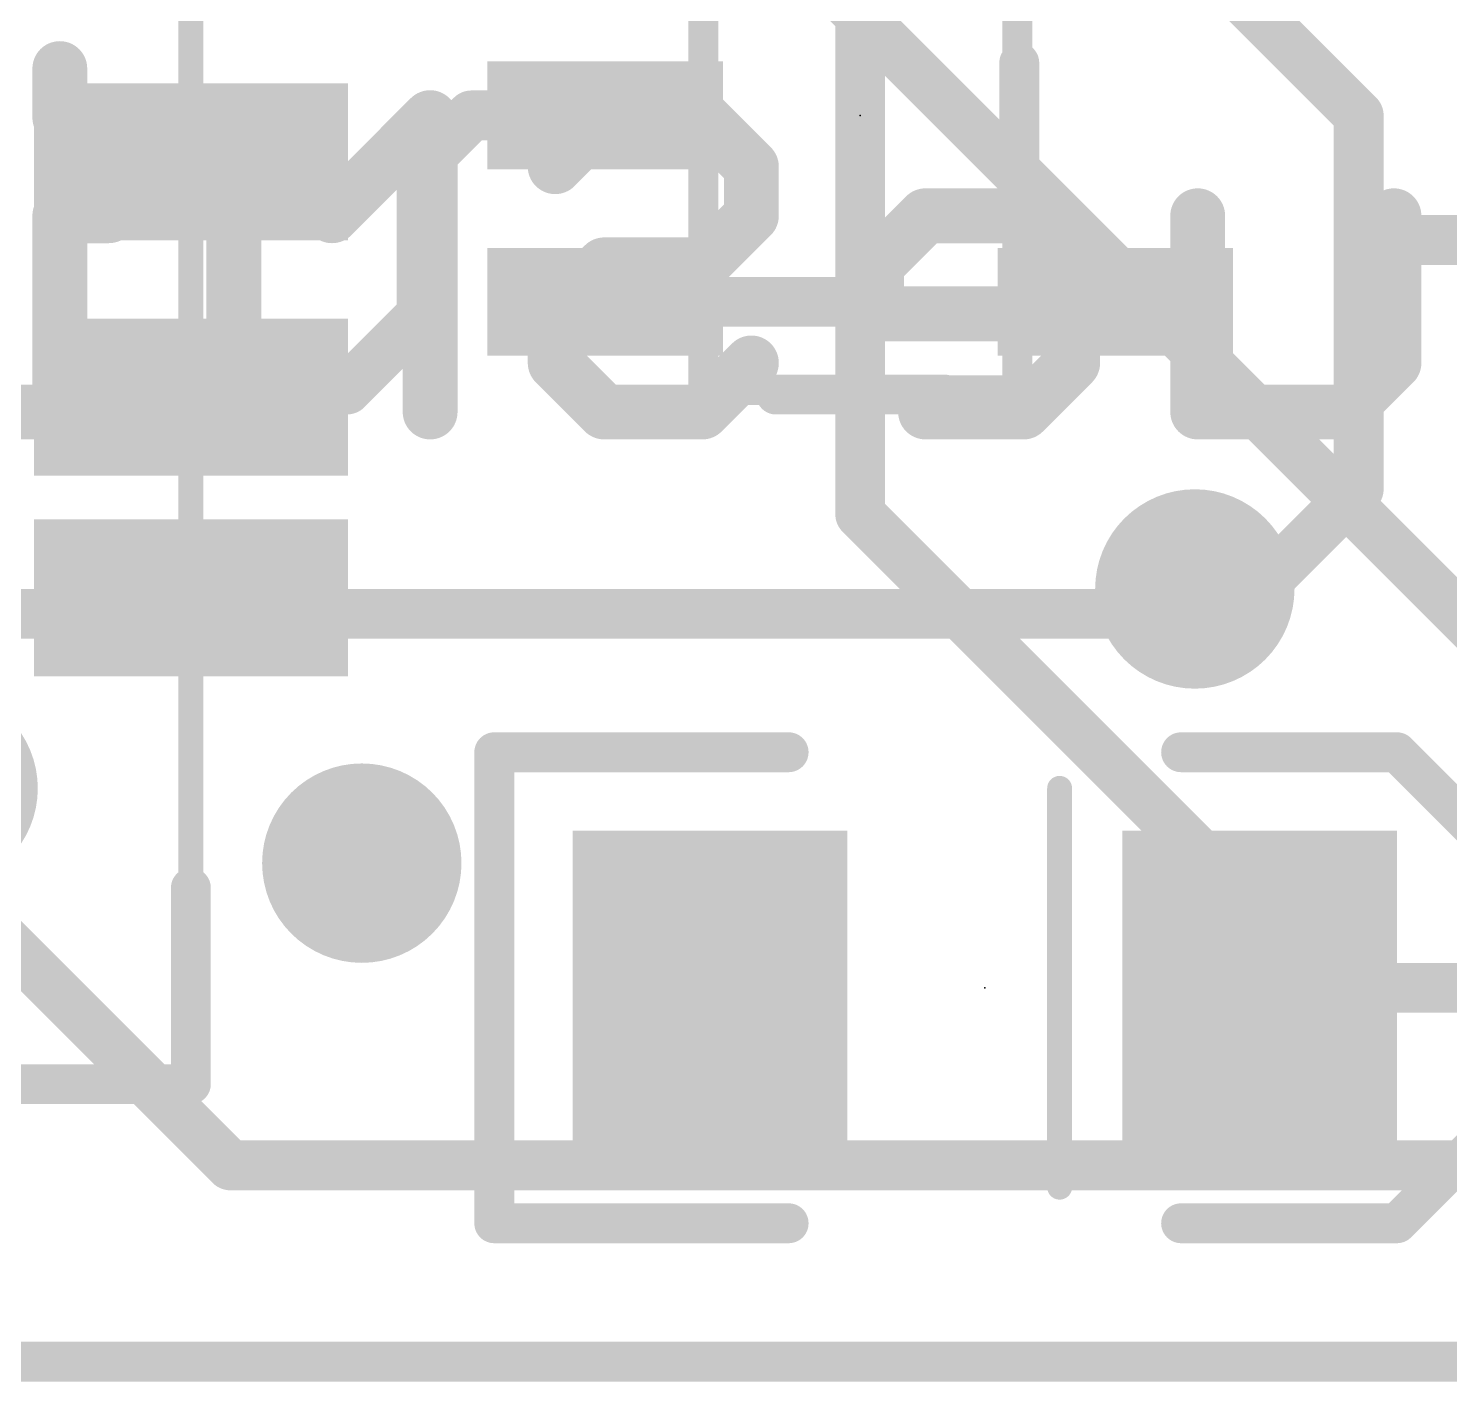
# Model space of a CAD drawing. Extents: x -0.1 to 42, y -11.4 to 16.1.
# Drawn here: x 24.97 to 32.21, y -0.1 to 6.79 of the extents above; entities that cross this region are included whole.
import ezdxf

# ---------------------------------------------------------------- set-up
doc = ezdxf.new("R2010")
doc.units = 0
for name, color, linetype in [('1', 12, 'CONTINUOUS'), ('16', 132, 'CONTINUOUS'), ('18', 110, 'CONTINUOUS'), ('20', 53, 'CONTINUOUS'), ('21', 41, 'CONTINUOUS'), ('22', 40, 'CONTINUOUS'), ('23', 53, 'CONTINUOUS'), ('51', 53, 'CONTINUOUS')]:
    doc.layers.add(name, color=color, linetype=linetype)

# ---------------------------------------------------------------- blocks, each defined once
blk = doc.blocks.new('RECT')
blk.add_solid([(-0.5, -0.5), (0.5, -0.5), (-0.5, 0.5), (0.5, 0.5)])
blk = doc.blocks.new('ROUNDV')
at = {"const_width": 0.5}
blk.add_lwpolyline([(0, -0.25, 1), (0, 0.25, 1), (0, -0.25)], format="xyb", dxfattribs=at)

msp = doc.modelspace()

# ---------------------------------------------------------------- linework, layer by layer
at = {"layer": '1'}
for points, const_width in [([(30.8, 7.3), (31.75, 6.35)], 0.254), ([(29.21, 5.461), (29.21, 6.985)], 0.254), ([(26.9748, 6.096), (27.2288, 6.35)], 0.254), ([(27.2288, 6.35), (27.9099, 6.35)], 0.254), ([(31.75, 6.35), (31.75, 5.715)], 0.254), ([(26.9748, 5.334), (26.9748, 6.096)], 0.254), ([(31.75, 5.715), (31.75, 4.445)], 0.254), ([(31.75, 5.715), (32.805, 5.715)], 0.254), ([(29.149, 5.4), (29.21, 5.461)], 0.254), ([(29.21, 4.318), (29.21, 5.461)], 0.254), ([(27.9099, 5.4), (29.149, 5.4)], 0.254), ([(26.5938, 4.953), (26.9748, 5.334)], 0.254), ([(25.799, 4.914), (25.838, 4.953)], 0.254), ([(25.838, 4.953), (26.5938, 4.953)], 0.254), ([(31.75, 4.445), (31.242, 3.937)], 0.254), ([(31.245, 2.283), (29.21, 4.318)], 0.254), ([(31.242, 3.937), (30.915, 3.937)], 0.254), ([(31.245, 1.905), (31.245, 2.283)], 0.254), ([(31.245, 1.905), (33.655, 1.905)], 0.254), ([(6.731, 0), (41.91, 0)], 0.2032)]:
    msp.add_lwpolyline(points, dxfattribs=dict(at, const_width=const_width))
at = {"layer": '1', "const_width": 0.127}
for points in [[(27.2288, 6.4135, 1), (27.2288, 6.2865)], [(27.2737, 6.3051, 1), (27.1839, 6.3949)], [(27.9099, 6.2865, 1), (27.9099, 6.4135)], [(31.8135, 6.35, 1), (31.6865, 6.35)], [(31.7051, 6.3051, 1), (31.7949, 6.3949)], [(27.0383, 6.096, 1), (26.9113, 6.096)], [(26.9299, 6.1409, 1), (27.0197, 6.0511)], [(31.8135, 5.715, 1), (31.6865, 5.715)], [(31.75, 5.7785, 1), (31.75, 5.6515)], [(31.6865, 5.715, 1), (31.8135, 5.715)], [(29.2735, 5.461, 1), (29.1465, 5.461)], [(29.2549, 5.4161, 1), (29.1651, 5.5059)], [(27.9099, 5.4635, 1), (27.9099, 5.3365)], [(29.1041, 5.4449, 1), (29.1939, 5.3551)], [(29.1465, 5.461, 1), (29.2735, 5.461)], [(29.149, 5.3365, 1), (29.149, 5.4635)], [(27.0197, 5.2891, 1), (26.9299, 5.3789)], [(26.9113, 5.334, 1), (27.0383, 5.334)], [(25.838, 5.0165, 1), (25.838, 4.8895)], [(25.8829, 4.9081, 1), (25.7931, 4.9979)], [(26.5938, 4.8895, 1), (26.5938, 5.0165)], [(25.7541, 4.9589, 1), (25.8439, 4.8691)], [(26.5489, 4.9979, 1), (26.6387, 4.9081)], [(31.7949, 4.4001, 1), (31.7051, 4.4899)], [(31.6865, 4.445, 1), (31.8135, 4.445)], [(29.2549, 4.3629, 1), (29.1651, 4.2731)], [(29.1465, 4.318, 1), (29.2735, 4.318)], [(30.915, 4.0005, 1), (30.915, 3.8735)], [(31.242, 3.8735, 1), (31.242, 4.0005)], [(31.1971, 3.9819, 1), (31.2869, 3.8921)], [(31.3085, 2.283, 1), (31.1815, 2.283)], [(31.2001, 2.2381, 1), (31.2899, 2.3279)], [(31.245, 1.9685, 1), (31.245, 1.8415)], [(31.1815, 1.905, 1), (31.3085, 1.905)]]:
    msp.add_lwpolyline(points, format="xyb", dxfattribs=at)
at = {"layer": '16'}
for points, const_width in [([(25.908, 10.16), (33.147, 2.921)], 0.254), ([(30.915, 3.937), (30.788, 3.81)], 0.254), ([(30.788, 3.81), (21.59, 3.81)], 0.254), ([(26, 1), (24.511, 2.489)], 0.254), ([(34.193, 1), (26, 1)], 0.254), ([(6.731, 0), (41.91, 0)], 0.2032)]:
    msp.add_lwpolyline(points, dxfattribs=dict(at, const_width=const_width))
at = {"layer": '16', "const_width": 0.127}
for points in [[(30.9599, 3.8921, 1), (30.8701, 3.9819)], [(30.7431, 3.8549, 1), (30.8329, 3.7651)], [(30.788, 3.7465, 1), (30.788, 3.8735)], [(26, 1.0635, 1), (26, 0.9365)], [(25.9551, 0.9551, 1), (26.0449, 1.0449)]]:
    msp.add_lwpolyline(points, format="xyb", dxfattribs=at)
at = {"layer": '20', "const_width": 0.2032}
msp.add_lwpolyline([(0, 0), (41.91, 0)], dxfattribs=at)
at = {"layer": '21'}
for points, const_width in [([(30.0204, 6.6184), (30.0204, 6.0816)], 0.2032), ([(29.6394, 4.9276), (28.7806, 4.9276)], 0.2032), ([(27.345, 0.705), (27.345, 3.105)], 0.2032), ([(27.345, 3.105), (28.845, 3.105)], 0.2032), ([(31.945, 3.105), (30.845, 3.105)], 0.2032), ([(32.345, 2.705), (31.945, 3.105)], 0.2032), ([(30.226, 2.921), (30.226, 0.889)], 0.127), ([(25.799, 1.414), (25.799, 2.414)], 0.2032), ([(25.799, 1.414), (24.799, 1.414)], 0.2032), ([(31.945, 0.705), (32.345, 1.105)], 0.2032), ([(28.845, 0.705), (27.345, 0.705)], 0.2032), ([(30.845, 0.705), (31.945, 0.705)], 0.2032)]:
    msp.add_lwpolyline(points, dxfattribs=dict(at, const_width=const_width))
for points, const_width in [([(30.0712, 6.6184, 1), (29.9696, 6.6184)], 0.1016), ([(29.9696, 6.0816, 1), (30.0712, 6.0816)], 0.1016), ([(28.7806, 4.9784, 1), (28.7806, 4.8768)], 0.1016), ([(29.6394, 4.8768, 1), (29.6394, 4.9784)], 0.1016), ([(27.3958, 3.105, 1), (27.2942, 3.105)], 0.1016), ([(27.345, 3.1558, 1), (27.345, 3.0542)], 0.1016), ([(28.845, 3.0542, 1), (28.845, 3.1558)], 0.1016), ([(30.845, 3.1558, 1), (30.845, 3.0542)], 0.1016), ([(31.9809, 3.1409, 1), (31.9091, 3.0691)], 0.1016), ([(31.945, 3.0542, 1), (31.945, 3.1558)], 0.1016), ([(30.2578, 2.921, 1), (30.1943, 2.921)], 0.0635), ([(25.8498, 2.414, 1), (25.7482, 2.414)], 0.1016), ([(25.7482, 1.414, 1), (25.8498, 1.414)], 0.1016), ([(25.799, 1.3632, 1), (25.799, 1.4648)], 0.1016), ([(30.1943, 0.889, 1), (30.2578, 0.889)], 0.0635), ([(27.345, 0.7558, 1), (27.345, 0.6542)], 0.1016), ([(28.845, 0.6542, 1), (28.845, 0.7558)], 0.1016), ([(30.845, 0.7558, 1), (30.845, 0.6542)], 0.1016), ([(31.945, 0.6542, 1), (31.945, 0.7558)], 0.1016), ([(27.2942, 0.705, 1), (27.3958, 0.705)], 0.1016), ([(31.9091, 0.7409, 1), (31.9809, 0.6691)], 0.1016)]:
    msp.add_lwpolyline(points, format="xyb", dxfattribs=dict(at, const_width=const_width))
at = {"layer": '22', "const_width": 0.2794}
for points in [[(25.1311, 6.5886), (25.1311, 6.3386)], [(26.5183, 5.8386), (26.0183, 6.3386)], [(26.0183, 6.3386), (26.0183, 4.8387)], [(27.0182, 6.3386), (26.5183, 5.8386)], [(27.0182, 4.8387), (27.0182, 6.3386)], [(27.6555, 6.0886), (27.9055, 6.3386)], [(27.9055, 6.3386), (28.4054, 6.3386)], [(28.4054, 6.3386), (28.6554, 6.0886)], [(28.6554, 6.0886), (28.6554, 5.8386)], [(25.3811, 5.8386), (25.1311, 5.8386)], [(25.1311, 5.8386), (25.1311, 4.8387)], [(28.6554, 5.8386), (28.4054, 5.5886)], [(29.5426, 5.8386), (29.2926, 5.5886)], [(30.0426, 5.8386), (29.5426, 5.8386)], [(30.2926, 5.5886), (30.0426, 5.8386)], [(30.9298, 4.8387), (30.9298, 5.8386)], [(31.9297, 5.8386), (31.9297, 5.0887)], [(27.9055, 5.5886), (27.6555, 5.3387)], [(28.4054, 5.5886), (27.9055, 5.5886)], [(29.2926, 5.5886), (29.2926, 5.3387)], [(30.2926, 5.0887), (30.2926, 5.5886)], [(27.6555, 5.3387), (27.6555, 5.0887)], [(29.2926, 5.3387), (30.2926, 5.3387)], [(27.6555, 5.0887), (27.9055, 4.8387)], [(28.4054, 4.8387), (28.6554, 5.0887)], [(30.0426, 4.8387), (30.2926, 5.0887)], [(31.9297, 5.0887), (31.6797, 4.8387)], [(25.3811, 4.8387), (24.8811, 4.8387)], [(27.9055, 4.8387), (28.4054, 4.8387)], [(29.5426, 4.8387), (30.0426, 4.8387)], [(31.6797, 4.8387), (30.9298, 4.8387)]]:
    msp.add_lwpolyline(points, dxfattribs=at)
at = {"layer": '22', "const_width": 0.1397}
for points in [[(25.201, 6.5886, 1), (25.0613, 6.5886)], [(26.0677, 6.388, 1), (25.9689, 6.2892)], [(26.0882, 6.3386, 1), (25.9485, 6.3386)], [(27.0881, 6.3386, 1), (26.9484, 6.3386)], [(27.0676, 6.2892, 1), (26.9688, 6.388)], [(27.9055, 6.4084, 1), (27.9055, 6.2687)], [(27.9548, 6.2892, 1), (27.8561, 6.388)], [(28.4548, 6.388, 1), (28.356, 6.2892)], [(28.4054, 6.2687, 1), (28.4054, 6.4084)], [(25.0613, 6.3386, 1), (25.201, 6.3386)], [(28.7252, 6.0886, 1), (28.5855, 6.0886)], [(27.6061, 6.138, 1), (27.7049, 6.0392)], [(28.606, 6.0392, 1), (28.7048, 6.138)], [(25.1311, 5.9085, 1), (25.1311, 5.7688)], [(25.201, 5.8386, 1), (25.0613, 5.8386)], [(25.3811, 5.7688, 1), (25.3811, 5.9085)], [(26.4689, 5.888, 1), (26.5677, 5.7892)], [(26.4689, 5.7892, 1), (26.5677, 5.888)], [(28.7048, 5.7892, 1), (28.606, 5.888)], [(29.5426, 5.9085, 1), (29.5426, 5.7688)], [(29.592, 5.7892, 1), (29.4932, 5.888)], [(30.092, 5.888, 1), (29.9932, 5.7892)], [(30.0426, 5.7688, 1), (30.0426, 5.9085)], [(30.9996, 5.8386, 1), (30.8599, 5.8386)], [(31.9996, 5.8386, 1), (31.8599, 5.8386)], [(28.5855, 5.8386, 1), (28.7252, 5.8386)], [(27.9055, 5.6585, 1), (27.9055, 5.5188)], [(27.9548, 5.5392, 1), (27.8561, 5.638)], [(28.4054, 5.5188, 1), (28.4054, 5.6585)], [(29.3625, 5.5886, 1), (29.2228, 5.5886)], [(30.3624, 5.5886, 1), (30.2227, 5.5886)], [(28.356, 5.638, 1), (28.4548, 5.5392)], [(29.2432, 5.638, 1), (29.342, 5.5392)], [(30.2432, 5.5392, 1), (30.3419, 5.638)], [(27.7253, 5.3387, 1), (27.5856, 5.3387)], [(27.6061, 5.3881, 1), (27.7049, 5.2893)], [(29.2926, 5.4085, 1), (29.2926, 5.2688)], [(30.2926, 5.2688, 1), (30.2926, 5.4085)], [(29.2228, 5.3387, 1), (29.3625, 5.3387)], [(27.7049, 5.1381, 1), (27.6061, 5.0393)], [(28.7048, 5.0393, 1), (28.606, 5.1381)], [(30.3419, 5.0393, 1), (30.2432, 5.1381)], [(31.9791, 5.0393, 1), (31.8803, 5.1381)], [(27.5856, 5.0887, 1), (27.7253, 5.0887)], [(30.2227, 5.0887, 1), (30.3624, 5.0887)], [(31.8599, 5.0887, 1), (31.9996, 5.0887)], [(25.3811, 4.7689, 1), (25.3811, 4.9085)], [(27.9055, 4.9085, 1), (27.9055, 4.7689)], [(27.8561, 4.7893, 1), (27.9548, 4.8881)], [(28.356, 4.8881, 1), (28.4548, 4.7893)], [(28.4054, 4.7689, 1), (28.4054, 4.9085)], [(29.5426, 4.9085, 1), (29.5426, 4.7689)], [(29.9932, 4.8881, 1), (30.092, 4.7893)], [(30.0426, 4.7689, 1), (30.0426, 4.9085)], [(30.9298, 4.9085, 1), (30.9298, 4.7689)], [(31.6303, 4.8881, 1), (31.7291, 4.7893)], [(31.6797, 4.7689, 1), (31.6797, 4.9085)], [(25.0613, 4.8387, 1), (25.201, 4.8387)], [(25.9485, 4.8387, 1), (26.0882, 4.8387)], [(26.9484, 4.8387, 1), (27.0881, 4.8387)], [(30.8599, 4.8387, 1), (30.9996, 4.8387)]]:
    msp.add_lwpolyline(points, format="xyb", dxfattribs=at)
at = {"layer": '23'}
for p in [(29.21, 6.35), (29.845, 1.905)]:
    msp.add_point(p, dxfattribs=at)
at = {"layer": '51'}
for points, const_width in [([(25.799, 1.414), (25.799, 14.614)], 0.127), ([(28.41, 4.95), (28.41, 7.75)], 0.1524), ([(30.01, 7.75), (30.01, 4.95)], 0.1524), ([(30.01, 4.95), (28.41, 4.95)], 0.1524), ([(-0.001, 1.414), (25.799, 1.414)], 0.127)]:
    msp.add_lwpolyline(points, dxfattribs=dict(at, const_width=const_width))
for points, const_width in [([(28.41, 4.9881, 1), (28.41, 4.9119)], 0.0762), ([(30.01, 4.9119, 1), (30.01, 4.9881)], 0.0762), ([(28.3719, 4.95, 1), (28.4481, 4.95)], 0.0762), ([(29.9719, 4.95, 1), (30.0481, 4.95)], 0.0762), ([(25.799, 1.3823, 1), (25.799, 1.4458)], 0.0635), ([(25.7673, 1.414, 1), (25.8307, 1.414)], 0.0635)]:
    msp.add_lwpolyline(points, format="xyb", dxfattribs=dict(at, const_width=const_width))

# ---------------------------------------------------------------- block references
at = {"layer": '1'}
for p, xscale, yscale, rotation in [((27.9099, 6.35), 0.55, 1.2, 270), ((25.799, 6.114), 0.8, 1.6, 90), ((27.9099, 5.4), 0.55, 1.2, 270), ((30.5101, 5.4), 0.55, 1.2, 270), ((25.799, 4.914), 0.8, 1.6, 90), ((25.799, 3.8918), 0.8, 1.6, 90), ((28.445, 1.905), 1.6, 1.4, 90), ((31.245, 1.905), 1.6, 1.4, 90)]:
    msp.add_blockref('RECT', p, dxfattribs=dict(at, xscale=xscale, yscale=yscale, rotation=rotation))
at = {"layer": '18', "xscale": 1.016, "yscale": 1.016}
for p in [(30.915, 3.937), (30.915, 3.937), (24.511, 2.921), (24.511, 2.921), (26.67, 2.54), (26.67, 2.54)]:
    msp.add_blockref('ROUNDV', p, dxfattribs=at)
at = {"layer": '51', "xscale": 0.5, "yscale": 0.65, "rotation": 270}
for p in [(28.035, 6.35), (28.035, 5.4), (30.385, 5.4)]:
    msp.add_blockref('RECT', p, dxfattribs=at)

doc.saveas('drawing.dxf')
